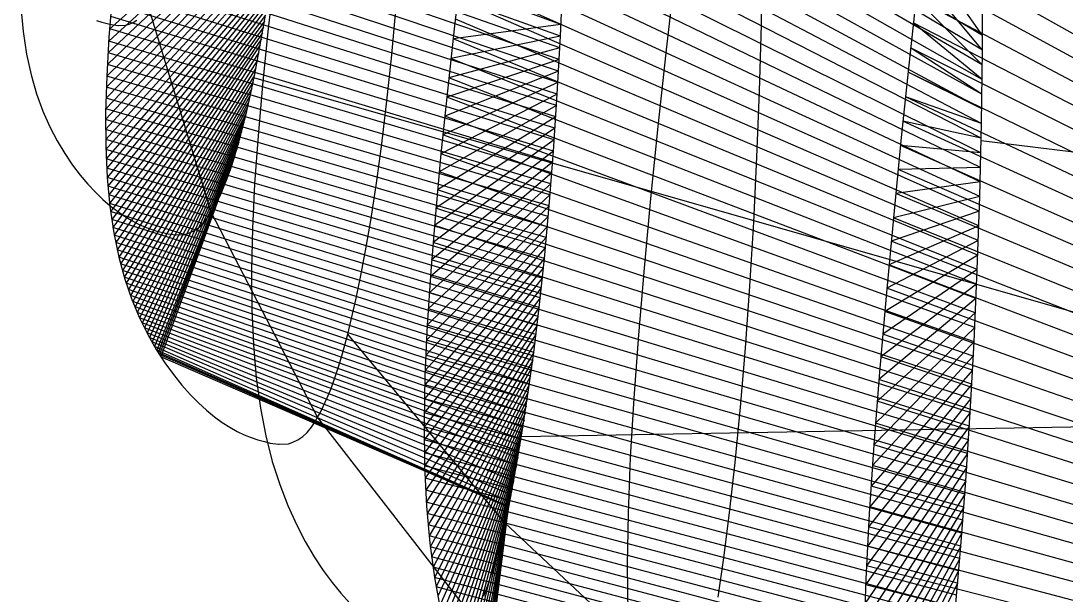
# Model space of a CAD drawing. Extents: x -483 to 483, y 0 to 271.
# Drawn here: x -481.2 to -414.9, y 99.7 to 136.2 of the extents above; entities that cross this region are included whole.
import ezdxf

# ---------------------------------------------------------------- set-up
doc = ezdxf.new("R2010")
doc.units = 0

msp = doc.modelspace()

# ---------------------------------------------------------------- linework, layer by layer
at = {"layer": 'default', "color": 1, "linetype": 'CONTINUOUS'}
for p, q in [((-420.202, 135.237, 167.94), (-451.452, 153.935, 168.625)), ((-420.205, 134.304, 167.937), (-451.571, 153.055, 168.529)), ((-420.218, 133.374, 167.926), (-451.743, 151.744, 168.389)), ((-420.23, 132.443, 167.915), (-451.915, 150.432, 168.25)), ((-420.242, 131.513, 167.904), (-452.087, 149.12, 168.11)), ((-420.254, 130.582, 167.893), (-452.254, 147.817, 167.974)), ((-446.956, 135.925, 196.913), (-474.481, 146.006, 201.732)), ((-420.266, 129.652, 167.882), (-452.418, 146.517, 167.841)), ((-446.989, 135.181, 196.889), (-474.598, 145.078, 201.672)), ((-420.288, 128.722, 167.862), (-452.583, 145.217, 167.707)), ((-447.03, 134.445, 196.859), (-474.715, 144.151, 201.612)), ((-420.311, 127.792, 167.842), (-452.745, 143.921, 167.575)), ((-447.071, 133.708, 196.829), (-474.827, 143.236, 201.554)), ((-420.333, 126.862, 167.822), (-452.901, 142.635, 167.448)), ((-447.112, 132.972, 196.799), (-474.929, 142.348, 201.501)), ((-447.153, 132.236, 196.769), (-475.031, 141.46, 201.449)), ((-420.355, 125.932, 167.801), (-453.058, 141.349, 167.321)), ((-387.568, 120.215, 138.448), (-424.083, 140.744, 133.271)), ((-447.194, 131.5, 196.739), (-475.134, 140.571, 201.396)), ((-420.377, 125.002, 167.781), (-453.214, 140.063, 167.194)), ((-447.242, 130.779, 196.704), (-475.219, 139.729, 201.352)), ((-447.29, 130.059, 196.669), (-475.305, 138.887, 201.308)), ((-420.409, 124.076, 167.752), (-453.362, 138.797, 167.074)), ((-387.575, 119.125, 138.44), (-424.259, 139.161, 133.09)), ((-447.339, 129.338, 196.634), (-475.39, 138.044, 201.264)), ((-420.44, 123.149, 167.724), (-453.51, 137.531, 166.954)), ((-387.592, 118.036, 138.42), (-424.428, 137.592, 132.917)), ((-447.387, 128.618, 196.599), (-475.463, 137.235, 201.227)), ((-447.435, 127.897, 196.564), (-475.529, 136.442, 201.193)), ((-420.472, 122.222, 167.695), (-453.658, 136.264, 166.834)), ((-387.609, 116.947, 138.4), (-424.597, 136.023, 132.744)), ((-447.489, 127.2, 196.525), (-475.595, 135.649, 201.159)), ((-447.544, 126.503, 196.485), (-475.653, 134.872, 201.129)), ((-420.504, 121.295, 167.666), (-453.798, 135.017, 166.72)), ((-447.599, 125.806, 196.445), (-475.698, 134.13, 201.106)), ((-387.626, 115.857, 138.38), (-424.766, 134.454, 132.571)), ((-447.653, 125.108, 196.405), (-475.742, 133.387, 201.083)), ((-420.535, 120.368, 167.637), (-453.935, 133.78, 166.609)), ((-387.644, 114.768, 138.36), (-424.93, 132.896, 132.404)), ((-447.708, 124.411, 196.365), (-475.787, 132.644, 201.061)), ((-420.576, 119.452, 167.601), (-454.072, 132.542, 166.498)), ((-447.768, 123.746, 196.321), (-475.807, 131.951, 201.05)), ((-387.661, 113.679, 138.34), (-425.09, 131.344, 132.24)), ((-447.829, 123.08, 196.277), (-475.828, 131.258, 201.039)), ((-420.616, 118.535, 167.564), (-454.204, 131.318, 166.39)), ((-447.889, 122.415, 196.233), (-475.849, 130.566, 201.029)), ((-420.657, 117.618, 167.527), (-454.327, 130.119, 166.29)), ((-447.95, 121.75, 196.189), (-475.854, 129.906, 201.026)), ((-387.688, 112.594, 138.309), (-425.25, 129.792, 132.076)), ((-448.01, 121.084, 196.145), (-475.851, 129.263, 201.028)), ((-420.697, 116.702, 167.49), (-454.45, 128.92, 166.19)), ((-448.075, 120.46, 196.098), (-475.848, 128.621, 201.029)), ((-467.698, 127.449, 223.724), (-467.39, 128.504, 223.825)), ((-387.715, 111.508, 138.278), (-425.407, 128.248, 131.915)), ((-448.141, 119.836, 196.05), (-475.836, 127.994, 201.035)), ((-448.206, 119.212, 196.002), (-475.809, 127.399, 201.049)), ((-467.91, 126.792, 223.654), (-467.698, 127.449, 223.724)), ((-420.738, 115.785, 167.453), (-454.573, 127.722, 166.09)), ((-448.272, 118.587, 195.955), (-475.781, 126.805, 201.063)), ((-468.138, 126.149, 223.579), (-467.91, 126.792, 223.654)), ((-387.742, 110.422, 138.247), (-425.558, 126.719, 131.76)), ((-448.337, 117.963, 195.907), (-475.754, 126.21, 201.077)), ((-468.364, 125.576, 223.504), (-468.138, 126.149, 223.579)), ((-420.786, 114.887, 167.409), (-454.679, 126.574, 166.004)), ((-448.406, 117.394, 195.857), (-475.703, 125.662, 201.104)), ((-468.59, 125.063, 223.429), (-468.364, 125.576, 223.504)), ((-420.835, 113.99, 167.365), (-454.786, 125.426, 165.917)), ((-448.474, 116.825, 195.807), (-475.652, 125.115, 201.13)), ((-468.818, 124.603, 223.354), (-468.59, 125.063, 223.429)), ((-387.769, 109.337, 138.216), (-425.709, 125.191, 131.606)), ((-448.542, 116.256, 195.757), (-475.601, 124.568, 201.156)), ((-448.611, 115.687, 195.707), (-475.535, 124.05, 201.19)), ((-469.151, 124.02, 223.244), (-469.048, 124.188, 223.278)), ((-469.048, 124.188, 223.278), (-468.818, 124.603, 223.354)), ((-420.883, 113.093, 167.321), (-454.892, 124.278, 165.831)), ((-448.679, 115.118, 195.657), (-475.462, 123.546, 201.228)), ((-387.796, 108.251, 138.185), (-425.86, 123.663, 131.451)), ((-448.749, 114.612, 195.607), (-475.388, 123.043, 201.265)), ((-420.932, 112.195, 167.276), (-454.987, 123.17, 165.754)), ((-448.819, 114.106, 195.556), (-475.307, 122.553, 201.307)), ((-448.888, 113.6, 195.505), (-475.211, 122.092, 201.356)), ((-420.981, 111.298, 167.232), (-455.075, 122.082, 165.682)), ((-387.832, 107.177, 138.143), (-426, 122.17, 131.308)), ((-448.958, 113.093, 195.454), (-475.116, 121.63, 201.406)), ((-449.028, 112.587, 195.404), (-475.02, 121.169, 201.455)), ((-449.095, 112.145, 195.354), (-474.903, 120.746, 201.515)), ((-421.037, 110.43, 167.181), (-455.163, 120.994, 165.611)), ((-449.163, 111.702, 195.305), (-474.787, 120.322, 201.575)), ((-387.869, 106.103, 138.101), (-426.139, 120.677, 131.166)), ((-449.231, 111.259, 195.256), (-474.67, 119.899, 201.635)), ((-449.298, 110.817, 195.206), (-474.542, 119.501, 201.701)), ((-421.093, 109.561, 167.13), (-455.244, 119.927, 165.545)), ((-449.366, 110.374, 195.157), (-474.408, 119.115, 201.77)), ((-421.149, 108.693, 167.079), (-455.311, 118.902, 165.491)), ((-387.905, 105.029, 138.059), (-426.278, 119.183, 131.023)), ((-449.431, 109.99, 195.11), (-474.273, 118.729, 201.839)), ((-449.496, 109.606, 195.063), (-474.135, 118.355, 201.91)), ((-449.56, 109.222, 195.015), (-473.988, 118.005, 201.985)), ((-449.625, 108.838, 194.968), (-473.841, 117.655, 202.061)), ((-421.206, 107.825, 167.027), (-455.378, 117.878, 165.437)), ((-387.942, 103.955, 138.017), (-426.408, 117.721, 130.891)), ((-449.69, 108.455, 194.921), (-473.694, 117.305, 202.136)), ((-449.782, 107.956, 194.854), (-473.538, 116.989, 202.216)), ((-421.262, 106.956, 166.976), (-455.444, 116.854, 165.383)), ((-449.874, 107.457, 194.787), (-473.383, 116.673, 202.296)), ((-449.966, 106.959, 194.72), (-473.227, 116.357, 202.377)), ((-460.821, 115.039, 208.755), (-460.488, 116.28, 208.926)), ((-450.516, 104.301, 194.319), (-460.488, 116.28, 208.926)), ((-387.978, 102.881, 137.975), (-426.532, 116.275, 130.763)), ((-450.055, 106.503, 194.655), (-473.069, 116.063, 202.458)), ((-450.142, 106.068, 194.591), (-472.909, 115.779, 202.54)), ((-450.23, 105.634, 194.528), (-472.749, 115.496, 202.623)), ((-421.325, 106.127, 166.919), (-455.487, 115.894, 165.348)), ((-450.289, 105.34, 194.484), (-472.612, 115.26, 202.693)), ((-450.292, 105.325, 194.482), (-472.521, 115.118, 202.74)), ((-450.296, 105.31, 194.48), (-472.43, 114.976, 202.786)), ((-450.299, 105.296, 194.477), (-472.339, 114.835, 202.833)), ((-461.05, 114.266, 208.637), (-460.821, 115.039, 208.755)), ((-421.388, 105.298, 166.861), (-455.53, 114.935, 165.313)), ((-388.023, 101.83, 137.924), (-426.657, 114.828, 130.636)), ((-461.297, 113.509, 208.51), (-461.05, 114.266, 208.637)), ((-461.543, 112.835, 208.384), (-461.297, 113.509, 208.51)), ((-421.451, 104.47, 166.804), (-455.573, 113.976, 165.278)), ((-461.789, 112.232, 208.257), (-461.543, 112.835, 208.384)), ((-421.515, 103.641, 166.747), (-455.598, 113.06, 165.258)), ((-388.067, 100.779, 137.872), (-426.776, 113.403, 130.514)), ((-462.038, 111.69, 208.129), (-461.789, 112.232, 208.257)), ((-421.578, 102.812, 166.689), (-455.615, 112.165, 165.244)), ((-462.289, 111.2, 208), (-462.038, 111.69, 208.129)), ((-388.112, 99.727, 137.82), (-426.883, 112.018, 130.404)), ((-462.402, 111.003, 207.942), (-462.289, 111.2, 208)), ((-452.488, 98.235, 192.882), (-462.402, 111.003, 207.942)), ((-421.647, 102.034, 166.626), (-455.631, 111.271, 165.231)), ((-421.716, 101.256, 166.563), (-455.639, 110.398, 165.224)), ((-388.157, 98.676, 137.769), (-426.99, 110.633, 130.295)), ((-421.785, 100.479, 166.5), (-455.63, 109.569, 165.232)), ((-388.202, 97.624, 137.717), (-427.097, 109.248, 130.185)), ((-421.854, 99.701, 166.437), (-455.62, 108.739, 165.24)), ((-421.924, 98.923, 166.375), (-455.61, 107.91, 165.247)), ((-388.255, 96.607, 137.656), (-427.185, 107.935, 130.095)), ((-421.997, 98.214, 166.308), (-455.574, 107.143, 165.277)), ((-422.07, 97.505, 166.241), (-455.537, 106.376, 165.307)), ((-388.308, 95.589, 137.595), (-427.272, 106.623, 130.006)), ((-422.143, 96.796, 166.175), (-455.5, 105.609, 165.337)), ((-422.216, 96.087, 166.108), (-455.446, 104.883, 165.381)), ((-388.361, 94.572, 137.534), (-427.36, 105.31, 129.916)), ((-422.289, 95.378, 166.042), (-455.384, 104.177, 165.432)), ((-450.858, 102.876, 194.07), (-450.516, 104.301, 194.319)), ((-438.198, 92.752, 179.393), (-450.516, 104.301, 194.319)), ((-388.414, 93.554, 137.473), (-427.433, 104.048, 129.841)), ((-422.364, 94.747, 165.974), (-455.321, 103.471, 165.482)), ((-451.094, 101.988, 193.898), (-450.858, 102.876, 194.07)), ((-422.439, 94.116, 165.905), (-455.25, 102.785, 165.54)), ((-388.467, 92.537, 137.411), (-427.497, 102.813, 129.775)), ((-422.514, 93.485, 165.837), (-455.163, 102.136, 165.611)), ((-451.348, 101.118, 193.713), (-451.094, 101.988, 193.898)), ((-388.527, 91.565, 137.342), (-427.562, 101.578, 129.709)), ((-422.589, 92.854, 165.769), (-455.075, 101.487, 165.683)), ((-422.664, 92.223, 165.701), (-454.987, 100.839, 165.754)), ((-451.601, 100.343, 193.528), (-451.348, 101.118, 193.713)), ((-422.737, 91.672, 165.634), (-454.875, 100.245, 165.845)), ((-451.855, 99.649, 193.343), (-451.601, 100.343, 193.528)), ((-388.588, 90.594, 137.272), (-427.618, 100.368, 129.651))]:
    msp.add_line(p, q, dxfattribs=at)
at = {"layer": 'default', "color": 5, "linetype": 'CONTINUOUS'}
for p, q in [((-464.592, 145.473, 224.749), (-475.595, 135.649, 201.159)), ((-464.645, 144.956, 224.732), (-475.653, 134.872, 201.129)), ((-464.697, 144.439, 224.714), (-475.698, 134.13, 201.106)), ((-464.802, 143.405, 224.68), (-475.787, 132.644, 201.061)), ((-464.75, 143.922, 224.697), (-475.742, 133.387, 201.083)), ((-464.86, 142.912, 224.661), (-475.807, 131.951, 201.05)), ((-464.917, 142.418, 224.642), (-475.828, 131.258, 201.039)), ((-465.032, 141.432, 224.604), (-475.854, 129.906, 201.026)), ((-464.974, 141.925, 224.623), (-475.849, 130.566, 201.029)), ((-465.089, 140.938, 224.585), (-475.851, 129.263, 201.028)), ((-420.202, 135.237, 167.94), (-424.083, 140.744, 133.271)), ((-465.15, 140.476, 224.565), (-475.848, 128.621, 201.029)), ((-465.212, 140.013, 224.545), (-475.836, 127.994, 201.035)), ((-453.214, 140.063, 167.194), (-453.707, 135.842, 166.794)), ((-465.273, 139.55, 224.524), (-475.809, 127.399, 201.049)), ((-465.334, 139.087, 224.504), (-475.781, 126.805, 201.063)), ((-465.159, 139.022, 183.649), (-465.552, 135.473, 183.363)), ((-439.761, 138.872, 150.149), (-440.295, 134.126, 149.664)), ((-424.259, 139.161, 133.09), (-424.823, 133.931, 132.513)), ((-420.205, 134.304, 167.937), (-424.259, 139.161, 133.09)), ((-465.396, 138.625, 224.484), (-475.754, 126.21, 201.077)), ((-465.459, 138.203, 224.463), (-475.703, 125.662, 201.104)), ((-465.523, 137.781, 224.442), (-475.652, 125.115, 201.13)), ((-475.419, 137.763, 201.25), (-475.639, 135.12, 201.137)), ((-465.587, 137.36, 224.421), (-475.601, 124.568, 201.156)), ((-420.218, 133.374, 167.926), (-424.428, 137.592, 132.917)), ((-481.23, 137.031, 219.256), (-481.083, 135.476, 219.305)), ((-465.65, 136.938, 224.4), (-475.535, 124.05, 201.19)), ((-476.425, 136.176, 237.609), (-476.097, 136.071, 237.665)), ((-476.097, 136.071, 237.665), (-475.762, 135.985, 237.722)), ((-475.762, 135.985, 237.722), (-475.477, 135.92, 237.771)), ((-465.714, 136.516, 224.379), (-475.462, 123.546, 201.228)), ((-465.778, 136.141, 224.358), (-475.388, 123.043, 201.265)), ((-474.367, 135.947, 237.961), (-474.108, 136.049, 238.005)), ((-474.108, 136.049, 238.005), (-473.87, 136.193, 238.046)), ((-420.23, 132.443, 167.915), (-424.597, 136.023, 132.744)), ((-481.083, 135.476, 219.305), (-480.867, 134.047, 219.376)), ((-475.477, 135.92, 237.771), (-475.068, 135.871, 237.841)), ((-465.842, 135.766, 224.336), (-475.307, 122.553, 201.307)), ((-465.906, 135.391, 224.315), (-475.211, 122.092, 201.356)), ((-475.068, 135.871, 237.841), (-475.036, 135.871, 237.846)), ((-475.036, 135.871, 237.846), (-474.575, 135.882, 237.925)), ((-474.575, 135.882, 237.925), (-474.367, 135.947, 237.961)), ((-465.552, 135.473, 183.363), (-465.894, 132.074, 183.114)), ((-453.707, 135.842, 166.794), (-454.163, 131.717, 166.423)), ((-446.956, 135.925, 196.913), (-453.798, 135.017, 166.72)), ((-475.639, 135.12, 201.137), (-475.787, 132.644, 201.061)), ((-465.971, 135.016, 224.294), (-475.116, 121.63, 201.406)), ((-446.989, 135.181, 196.889), (-453.935, 133.78, 166.609)), ((-480.867, 134.047, 219.376), (-480.583, 132.735, 219.47)), ((-466.035, 134.641, 224.273), (-475.02, 121.169, 201.455)), ((-466.128, 134.149, 224.242), (-474.903, 120.746, 201.515)), ((-447.03, 134.445, 196.859), (-454.072, 132.542, 166.498)), ((-440.295, 134.126, 149.664), (-440.799, 129.454, 149.205)), ((-420.242, 131.513, 167.904), (-424.766, 134.454, 132.571)), ((-466.221, 133.657, 224.211), (-474.787, 120.322, 201.575)), ((-447.071, 133.708, 196.829), (-454.204, 131.318, 166.39)), ((-424.823, 133.931, 132.513), (-425.357, 128.757, 131.967)), ((-480.583, 132.735, 219.47), (-480.235, 131.532, 219.585)), ((-466.314, 133.165, 224.181), (-474.67, 119.899, 201.635)), ((-466.405, 132.717, 224.151), (-474.542, 119.501, 201.701)), ((-447.112, 132.972, 196.799), (-454.327, 130.119, 166.29)), ((-420.254, 130.582, 167.893), (-424.93, 132.896, 132.404)), ((-475.787, 132.644, 201.061), (-475.856, 130.335, 201.025)), ((-466.493, 132.29, 224.121), (-474.408, 119.115, 201.77)), ((-465.894, 132.074, 183.114), (-466.179, 128.851, 182.906)), ((-447.153, 132.236, 196.769), (-454.45, 128.92, 166.19)), ((-480.235, 131.532, 219.585), (-479.834, 130.435, 219.717)), ((-466.582, 131.864, 224.092), (-474.273, 118.729, 201.839)), ((-466.669, 131.456, 224.063), (-474.135, 118.355, 201.91)), ((-454.163, 131.717, 166.423), (-454.573, 127.722, 166.09)), ((-447.194, 131.5, 196.739), (-454.573, 127.722, 166.09)), ((-420.266, 129.652, 167.882), (-425.09, 131.344, 132.24)), ((-466.753, 131.087, 224.036), (-473.988, 118.005, 201.985)), ((-466.836, 130.718, 224.008), (-473.841, 117.655, 202.061)), ((-447.242, 130.779, 196.704), (-454.679, 126.574, 166.004)), ((-479.834, 130.435, 219.717), (-479.393, 129.439, 219.863)), ((-475.856, 130.335, 201.025), (-475.846, 128.192, 201.03)), ((-466.92, 130.348, 223.981), (-473.694, 117.305, 202.136)), ((-466.999, 130.027, 223.954), (-473.538, 116.989, 202.216)), ((-447.29, 130.059, 196.669), (-454.786, 125.426, 165.917)), ((-479.393, 129.439, 219.863), (-478.925, 128.54, 220.017)), ((-467.078, 129.705, 223.928), (-473.383, 116.673, 202.296)), ((-467.158, 129.384, 223.902), (-473.227, 116.357, 202.377)), ((-440.799, 129.454, 149.205), (-441.264, 124.889, 148.782)), ((-420.288, 128.722, 167.862), (-425.25, 129.792, 132.076)), ((-467.225, 129.122, 223.88), (-473.069, 116.063, 202.458)), ((-467.287, 128.89, 223.859), (-472.909, 115.779, 202.54)), ((-466.179, 128.851, 182.906), (-466.396, 125.818, 182.748)), ((-447.339, 129.338, 196.634), (-454.892, 124.278, 165.831)), ((-425.357, 128.757, 131.967), (-425.86, 123.663, 131.451)), ((-478.925, 128.54, 220.017), (-478.444, 127.733, 220.176)), ((-475.846, 128.192, 201.03), (-475.754, 126.21, 201.077)), ((-467.349, 128.659, 223.839), (-472.749, 115.496, 202.623)), ((-467.402, 128.463, 223.821), (-472.612, 115.26, 202.693)), ((-467.438, 128.341, 223.81), (-472.521, 115.118, 202.74)), ((-467.474, 128.218, 223.798), (-472.43, 114.976, 202.786)), ((-467.509, 128.096, 223.786), (-472.339, 114.835, 202.833)), ((-447.387, 128.618, 196.599), (-454.987, 123.17, 165.754)), ((-420.311, 127.792, 167.842), (-425.407, 128.248, 131.915)), ((-478.444, 127.733, 220.176), (-477.954, 127.01, 220.338)), ((-447.435, 127.897, 196.564), (-455.075, 122.082, 165.682)), ((-454.573, 127.722, 166.09), (-454.928, 123.896, 165.802)), ((-477.954, 127.01, 220.338), (-477.463, 126.364, 220.5)), ((-447.489, 127.2, 196.525), (-455.163, 120.994, 165.611)), ((-420.333, 126.862, 167.822), (-425.558, 126.719, 131.76)), ((-477.463, 126.364, 220.5), (-476.976, 125.79, 220.661)), ((-475.754, 126.21, 201.077), (-475.585, 124.385, 201.164)), ((-447.544, 126.503, 196.485), (-455.244, 119.927, 165.545)), ((-476.976, 125.79, 220.661), (-476.496, 125.279, 220.819)), ((-466.396, 125.818, 182.748), (-466.539, 122.976, 182.644)), ((-447.599, 125.806, 196.445), (-455.311, 118.902, 165.491)), ((-420.355, 125.932, 167.801), (-425.709, 125.191, 131.606)), ((-476.496, 125.279, 220.819), (-476.024, 124.828, 220.975)), ((-476.024, 124.828, 220.975), (-475.562, 124.429, 221.128)), ((-447.653, 125.108, 196.405), (-455.378, 117.878, 165.437)), ((-441.264, 124.889, 148.782), (-441.682, 120.466, 148.402)), ((-420.377, 125.002, 167.781), (-425.86, 123.663, 131.451)), ((-475.585, 124.385, 201.164), (-475.339, 122.707, 201.291)), ((-475.562, 124.429, 221.128), (-475.107, 124.078, 221.278)), ((-475.107, 124.078, 221.278), (-474.661, 123.771, 221.425)), ((-447.708, 124.411, 196.365), (-455.444, 116.854, 165.383)), ((-420.409, 124.076, 167.752), (-426, 122.17, 131.308)), ((-474.661, 123.771, 221.425), (-474.225, 123.506, 221.569)), ((-474.225, 123.506, 221.569), (-473.801, 123.281, 221.709)), ((-469.753, 123.206, 223.045), (-469.511, 123.485, 223.125)), ((-469.511, 123.485, 223.125), (-469.279, 123.813, 223.202)), ((-469.279, 123.813, 223.202), (-469.151, 124.02, 223.244)), ((-447.768, 123.746, 196.321), (-455.487, 115.894, 165.348)), ((-454.928, 123.896, 165.802), (-455.222, 120.268, 165.563)), ((-425.86, 123.663, 131.451), (-426.325, 118.686, 130.976)), ((-473.801, 123.281, 221.709), (-473.392, 123.094, 221.844)), ((-473.392, 123.094, 221.844), (-472.992, 122.942, 221.976)), ((-472.992, 122.942, 221.976), (-472.61, 122.817, 222.102)), ((-472.61, 122.817, 222.102), (-472.218, 122.716, 222.232)), ((-470.592, 122.677, 222.768), (-470.291, 122.802, 222.868)), ((-470.291, 122.802, 222.868), (-470.014, 122.978, 222.959)), ((-470.014, 122.978, 222.959), (-469.753, 123.206, 223.045)), ((-466.539, 122.976, 182.644), (-466.6, 120.327, 182.599)), ((-447.829, 123.08, 196.277), (-455.53, 114.935, 165.313)), ((-420.44, 123.149, 167.724), (-426.139, 120.677, 131.166)), ((-475.339, 122.707, 201.291), (-475.02, 121.169, 201.455)), ((-472.218, 122.716, 222.232), (-471.886, 122.639, 222.341)), ((-471.886, 122.639, 222.341), (-471.41, 122.581, 222.498)), ((-471.41, 122.581, 222.498), (-471.372, 122.581, 222.511)), ((-471.372, 122.581, 222.511), (-470.834, 122.597, 222.688)), ((-470.834, 122.597, 222.688), (-470.592, 122.677, 222.768)), ((-447.889, 122.415, 196.233), (-455.573, 113.976, 165.278)), ((-420.472, 122.222, 167.695), (-426.278, 119.183, 131.023)), ((-447.95, 121.75, 196.189), (-455.598, 113.06, 165.258)), ((-475.02, 121.169, 201.455), (-474.631, 119.758, 201.655)), ((-448.01, 121.084, 196.145), (-455.615, 112.165, 165.244)), ((-420.504, 121.295, 167.666), (-426.408, 117.721, 130.891)), ((-466.6, 120.327, 182.599), (-466.58, 117.869, 182.614)), ((-448.075, 120.46, 196.098), (-455.631, 111.271, 165.231)), ((-455.222, 120.268, 165.563), (-455.444, 116.854, 165.383)), ((-441.682, 120.466, 148.402), (-442.042, 116.232, 148.075)), ((-420.535, 120.368, 167.637), (-426.532, 116.275, 130.763)), ((-474.631, 119.758, 201.655), (-474.184, 118.472, 201.885)), ((-448.141, 119.836, 196.05), (-455.639, 110.398, 165.224)), ((-420.576, 119.452, 167.601), (-426.657, 114.828, 130.636)), ((-448.206, 119.212, 196.002), (-455.63, 109.569, 165.232)), ((-474.184, 118.472, 201.885), (-473.694, 117.305, 202.136)), ((-448.272, 118.587, 195.955), (-455.62, 108.739, 165.24)), ((-420.616, 118.535, 167.564), (-426.776, 113.403, 130.514)), ((-426.325, 118.686, 130.976), (-426.74, 113.864, 130.551)), ((-466.58, 117.869, 182.614), (-466.475, 115.596, 182.69)), ((-448.337, 117.963, 195.907), (-455.61, 107.91, 165.247)), ((-420.657, 117.618, 167.527), (-426.883, 112.018, 130.404)), ((-473.694, 117.305, 202.136), (-473.175, 116.252, 202.403)), ((-455.444, 116.854, 165.383), (-455.587, 113.656, 165.267)), ((-448.406, 117.394, 195.857), (-455.574, 107.143, 165.277)), ((-448.474, 116.825, 195.807), (-455.537, 106.376, 165.307)), ((-473.175, 116.252, 202.403), (-472.642, 115.307, 202.677)), ((-448.542, 116.256, 195.757), (-455.5, 105.609, 165.337)), ((-442.042, 116.232, 148.075), (-442.339, 112.217, 147.805)), ((-420.697, 116.702, 167.49), (-426.99, 110.633, 130.295)), ((-466.475, 115.596, 182.69), (-466.291, 113.504, 182.824)), ((-448.611, 115.687, 195.707), (-455.446, 104.883, 165.381)), ((-420.738, 115.785, 167.453), (-427.097, 109.248, 130.185)), ((-472.642, 115.307, 202.677), (-472.099, 114.46, 202.956)), ((-448.679, 115.118, 195.657), (-455.384, 104.177, 165.432)), ((-420.786, 114.887, 167.409), (-427.185, 107.935, 130.095)), ((-472.099, 114.46, 202.956), (-471.556, 113.705, 203.236)), ((-448.749, 114.612, 195.607), (-455.321, 103.471, 165.482)), ((-448.819, 114.106, 195.556), (-455.25, 102.785, 165.54)), ((-471.556, 113.705, 203.236), (-471.017, 113.034, 203.513)), ((-466.291, 113.504, 182.824), (-466.027, 111.581, 183.016)), ((-455.587, 113.656, 165.267), (-455.642, 110.675, 165.222)), ((-448.888, 113.6, 195.505), (-455.163, 102.136, 165.611)), ((-420.835, 113.99, 167.365), (-427.272, 106.623, 130.006)), ((-426.74, 113.864, 130.551), (-427.097, 109.248, 130.185)), ((-471.017, 113.034, 203.513), (-470.487, 112.437, 203.786)), ((-448.958, 113.093, 195.454), (-455.075, 101.487, 165.683)), ((-420.883, 113.093, 167.321), (-427.36, 105.31, 129.916)), ((-470.487, 112.437, 203.786), (-469.965, 111.91, 204.054)), ((-449.028, 112.587, 195.404), (-454.987, 100.839, 165.754)), ((-449.095, 112.145, 195.354), (-454.875, 100.245, 165.845)), ((-442.339, 112.217, 147.805), (-442.56, 108.439, 147.603)), ((-420.932, 112.195, 167.276), (-427.433, 104.048, 129.841)), ((-469.965, 111.91, 204.054), (-469.455, 111.444, 204.316)), ((-469.455, 111.444, 204.316), (-468.953, 111.034, 204.574)), ((-466.027, 111.581, 183.016), (-465.688, 109.818, 183.264)), ((-449.163, 111.702, 195.305), (-454.762, 99.65, 165.936)), ((-468.953, 111.034, 204.574), (-468.461, 110.676, 204.827)), ((-462.541, 110.759, 207.871), (-462.402, 111.003, 207.942)), ((-449.231, 111.259, 195.256), (-454.65, 99.056, 166.028)), ((-449.298, 110.817, 195.206), (-454.523, 98.495, 166.131)), ((-420.981, 111.298, 167.232), (-427.497, 102.813, 129.775)), ((-468.461, 110.676, 204.827), (-467.98, 110.368, 205.074)), ((-467.98, 110.368, 205.074), (-467.512, 110.106, 205.315)), ((-463.059, 110.043, 207.605), (-462.794, 110.372, 207.741)), ((-462.794, 110.372, 207.741), (-462.541, 110.759, 207.871)), ((-455.642, 110.675, 165.222), (-455.61, 107.91, 165.247)), ((-449.366, 110.374, 195.157), (-454.387, 97.95, 166.241)), ((-421.037, 110.43, 167.181), (-427.562, 101.578, 129.709)), ((-467.512, 110.106, 205.315), (-467.061, 109.89, 205.547)), ((-467.061, 109.89, 205.547), (-466.621, 109.713, 205.773)), ((-466.621, 109.713, 205.773), (-466.2, 109.569, 205.99)), ((-466.2, 109.569, 205.99), (-465.768, 109.452, 206.212)), ((-465.768, 109.452, 206.212), (-465.402, 109.364, 206.4)), ((-465.688, 109.818, 183.264), (-465.276, 108.202, 183.564)), ((-463.979, 109.417, 207.131), (-463.649, 109.566, 207.301)), ((-463.649, 109.566, 207.301), (-463.345, 109.774, 207.457)), ((-463.345, 109.774, 207.457), (-463.059, 110.043, 207.605)), ((-449.431, 109.99, 195.11), (-454.252, 97.406, 166.351)), ((-449.496, 109.606, 195.063), (-454.11, 96.877, 166.466)), ((-421.093, 109.561, 167.13), (-427.618, 100.368, 129.651)), ((-465.402, 109.364, 206.4), (-464.878, 109.299, 206.669)), ((-464.878, 109.299, 206.669), (-464.836, 109.299, 206.691)), ((-464.836, 109.299, 206.691), (-464.245, 109.322, 206.994)), ((-464.245, 109.322, 206.994), (-463.979, 109.417, 207.131)), ((-449.56, 109.222, 195.015), (-453.955, 96.381, 166.592)), ((-449.625, 108.838, 194.968), (-453.8, 95.885, 166.718)), ((-427.097, 109.248, 130.185), (-427.39, 104.872, 129.886)), ((-465.276, 108.202, 183.564), (-464.804, 106.729, 183.908)), ((-449.69, 108.455, 194.921), (-453.645, 95.389, 166.844)), ((-442.56, 108.439, 147.603), (-442.699, 104.901, 147.477)), ((-421.149, 108.693, 167.079), (-427.658, 99.211, 129.611)), ((-455.61, 107.91, 165.247), (-455.488, 105.353, 165.347)), ((-449.782, 107.956, 194.854), (-453.476, 94.939, 166.981)), ((-421.206, 107.825, 167.027), (-427.697, 98.054, 129.571)), ((-449.874, 107.457, 194.787), (-453.308, 94.49, 167.118)), ((-449.966, 106.959, 194.72), (-453.139, 94.04, 167.256)), ((-421.262, 106.956, 166.976), (-427.737, 96.898, 129.53)), ((-464.804, 106.729, 183.908), (-464.288, 105.394, 184.284)), ((-450.055, 106.503, 194.655), (-452.963, 93.62, 167.398)), ((-450.142, 106.068, 194.591), (-452.785, 93.214, 167.543)), ((-450.23, 105.634, 194.528), (-452.607, 92.808, 167.688)), ((-421.325, 106.127, 166.919), (-427.748, 95.82, 129.519)), ((-464.288, 105.394, 184.284), (-463.742, 104.189, 184.681)), ((-455.488, 105.353, 165.347), (-455.28, 103.001, 165.516)), ((-450.289, 105.34, 194.484), (-452.437, 92.438, 167.825)), ((-450.292, 105.325, 194.482), (-452.286, 92.137, 167.948)), ((-450.296, 105.31, 194.48), (-452.135, 91.837, 168.071)), ((-450.299, 105.296, 194.477), (-451.984, 91.536, 168.194)), ((-442.699, 104.901, 147.477), (-442.746, 101.604, 147.434)), ((-421.388, 105.298, 166.861), (-427.759, 94.742, 129.507)), ((-427.39, 104.872, 129.886), (-427.605, 100.754, 129.665)), ((-463.742, 104.189, 184.681), (-463.182, 103.109, 185.09)), ((-421.451, 104.47, 166.804), (-427.771, 93.664, 129.495)), ((-421.515, 103.641, 166.747), (-427.764, 92.638, 129.503)), ((-463.182, 103.109, 185.09), (-462.613, 102.141, 185.504)), ((-455.28, 103.001, 165.516), (-454.987, 100.839, 165.754)), ((-421.578, 102.812, 166.689), (-427.747, 91.638, 129.52)), ((-462.613, 102.141, 185.504), (-462.043, 101.278, 185.919)), ((-442.746, 101.604, 147.434), (-442.702, 98.545, 147.474)), ((-421.647, 102.034, 166.626), (-427.731, 90.639, 129.537)), ((-462.043, 101.278, 185.919), (-461.478, 100.511, 186.331)), ((-454.987, 100.839, 165.754), (-454.613, 98.858, 166.058)), ((-421.716, 101.256, 166.563), (-427.704, 89.664, 129.563)), ((-461.478, 100.511, 186.331), (-460.922, 99.83, 186.736)), ((-427.605, 100.754, 129.665), (-427.737, 96.898, 129.53)), ((-421.785, 100.479, 166.5), (-427.659, 88.74, 129.61)), ((-460.922, 99.83, 186.736), (-460.376, 99.228, 187.134))]:
    msp.add_line(p, q, dxfattribs=at)
at = {"layer": 'default', "color": 3, "linetype": 'CONTINUOUS'}
for p, q in [((-434.23, 135.907, 182.616), (-434.158, 140.113, 182.675)), ((-446.989, 135.181, 196.889), (-446.822, 138.903, 197.011)), ((-420.205, 134.304, 167.937), (-420.19, 138.968, 167.951)), ((-457.718, 133.796, 210.351), (-457.442, 136.833, 210.492)), ((-466.035, 134.641, 224.273), (-465.714, 136.516, 224.379)), ((-434.351, 131.704, 182.519), (-434.23, 135.907, 182.616)), ((-447.194, 131.5, 196.739), (-446.989, 135.181, 196.889)), ((-466.345, 133.001, 224.17), (-466.035, 134.641, 224.273)), ((-420.266, 129.652, 167.882), (-420.205, 134.304, 167.937)), ((-458.02, 130.897, 210.195), (-457.718, 133.796, 210.351)), ((-466.641, 131.579, 224.073), (-466.345, 133.001, 224.17)), ((-466.92, 130.348, 223.981), (-466.641, 131.579, 224.073)), ((-447.435, 127.897, 196.564), (-447.194, 131.5, 196.739)), ((-434.515, 127.516, 182.385), (-434.351, 131.704, 182.519)), ((-458.346, 128.178, 210.028), (-458.02, 130.897, 210.195)), ((-467.184, 129.276, 223.893), (-466.92, 130.348, 223.981)), ((-420.377, 125.002, 167.781), (-420.266, 129.652, 167.882)), ((-467.39, 128.504, 223.825), (-467.184, 129.276, 223.893)), ((-458.685, 125.7, 209.853), (-458.346, 128.178, 210.028)), ((-447.708, 124.411, 196.365), (-447.435, 127.897, 196.564)), ((-434.722, 123.373, 182.217), (-434.515, 127.516, 182.385)), ((-459.028, 123.495, 209.677), (-458.685, 125.7, 209.853)), ((-420.535, 120.368, 167.637), (-420.377, 125.002, 167.781)), ((-448.01, 121.084, 196.145), (-447.708, 124.411, 196.365)), ((-459.361, 121.568, 209.506), (-459.028, 123.495, 209.677)), ((-434.966, 119.318, 182.018), (-434.722, 123.373, 182.217)), ((-459.679, 119.896, 209.342), (-459.361, 121.568, 209.506)), ((-448.337, 117.963, 195.907), (-448.01, 121.084, 196.145)), ((-420.738, 115.785, 167.453), (-420.535, 120.368, 167.637)), ((-459.98, 118.449, 209.188), (-459.679, 119.896, 209.342)), ((-435.247, 115.395, 181.79), (-434.966, 119.318, 182.018)), ((-460.265, 117.188, 209.041), (-459.98, 118.449, 209.188)), ((-448.679, 115.118, 195.657), (-448.337, 117.963, 195.907)), ((-460.488, 116.28, 208.926), (-460.265, 117.188, 209.041)), ((-420.981, 111.298, 167.232), (-420.738, 115.785, 167.453)), ((-449.028, 112.587, 195.404), (-448.679, 115.118, 195.657)), ((-435.56, 111.65, 181.536), (-435.247, 115.395, 181.79)), ((-449.366, 110.374, 195.157), (-449.028, 112.587, 195.404)), ((-435.9, 108.136, 181.26), (-435.56, 111.65, 181.536)), ((-421.262, 106.956, 166.976), (-420.981, 111.298, 167.232)), ((-449.69, 108.455, 194.921), (-449.366, 110.374, 195.157)), ((-449.997, 106.792, 194.697), (-449.69, 108.455, 194.921)), ((-436.258, 104.933, 180.969), (-435.9, 108.136, 181.26)), ((-421.578, 102.812, 166.689), (-421.262, 106.956, 166.976)), ((-450.288, 105.344, 194.485), (-449.997, 106.792, 194.697)), ((-450.516, 104.301, 194.319), (-450.288, 105.344, 194.485)), ((-436.624, 102.084, 180.672), (-436.258, 104.933, 180.969)), ((-421.924, 98.923, 166.375), (-421.578, 102.812, 166.689)), ((-436.981, 99.592, 180.382), (-436.624, 102.084, 180.672))]:
    msp.add_line(p, q, dxfattribs=at)
at = {"layer": 'default', "color": 9, "linetype": 'CONTINUOUS'}
for p, q in [((-469.151, 124.02, 223.244), (-473.125, 137.05, 238.173)), ((-462.402, 111.003, 207.942), (-469.151, 124.02, 223.244))]:
    msp.add_line(p, q, dxfattribs=at)
at = {"layer": 'default', "color": 8, "linetype": 'CONTINUOUS'}
for p, q in [((-390.402, 110.783, 276.705), (-466.44, 132.545, 224.139)), ((-350.774, 119.996, 249.092), (-420.292, 128.554, 167.858)), ((-390.402, 110.783, 276.705), (-449.47, 109.758, 195.081))]:
    msp.add_line(p, q, dxfattribs=at)

doc.saveas('drawing.dxf')
